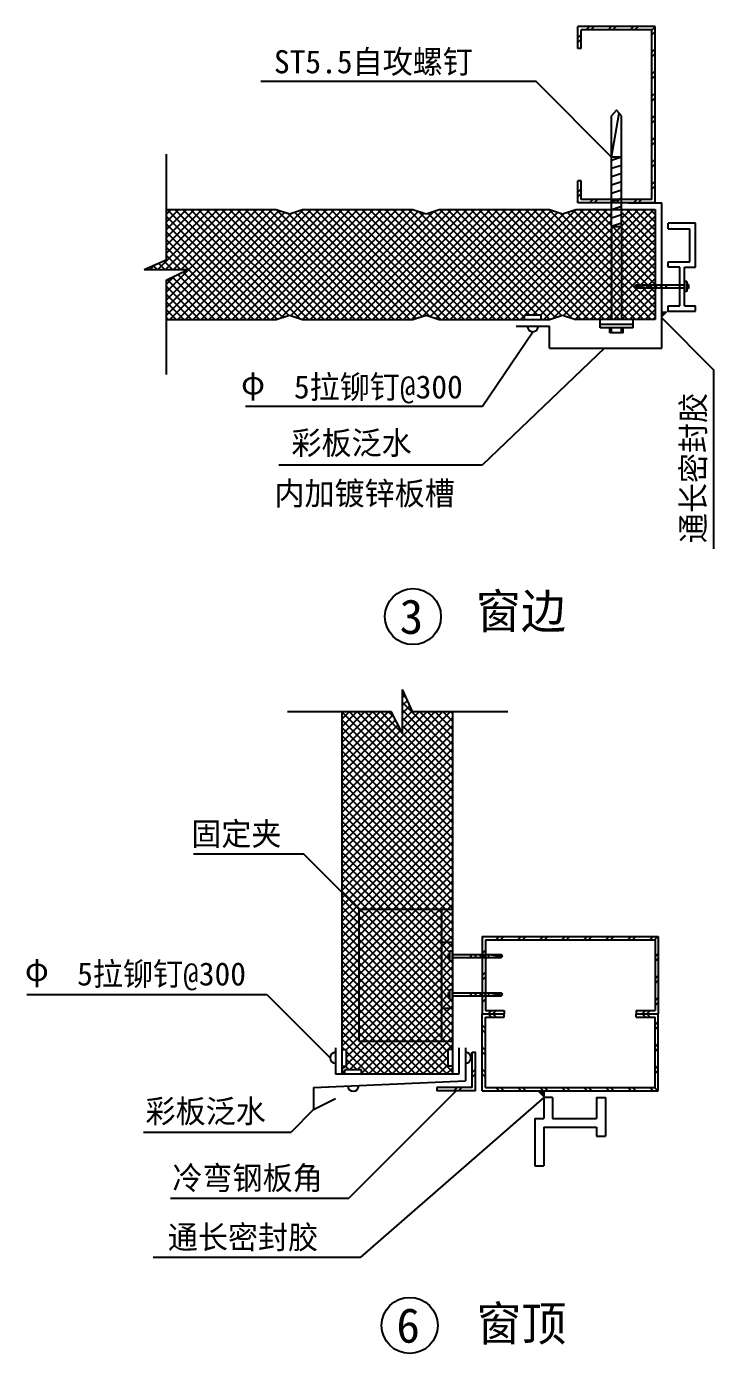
# Model space of a CAD drawing. Header units: metres. Extents: x 1290 to 20243, y 915 to 25782.
# Drawn here: x 14006 to 20243, y 13737 to 25782 of the extents above; entities that cross this region are included whole.
import ezdxf

# ---------------------------------------------------------------- set-up
doc = ezdxf.new("R2010")
doc.units = ezdxf.units.M
for name, color, linetype in [('1', 2, 'Continuous'), ('2', 3, 'Continuous'), ('3', 4, 'Continuous'), ('4', 5, 'Continuous'), ('5', 6, 'Continuous')]:
    doc.layers.add(name, color=color, linetype=linetype)

msp = doc.modelspace()

# ---------------------------------------------------------------- linework, layer by layer
for p, q in [((19317.67, 23967.41), (19317.67, 23122.41)), ((19407.67, 23967.41), (19407.67, 23122.41)), ((17021.98, 17771.05), (17871.98, 17771.05)), ((17021.98, 17771.05), (17021.98, 16571.05)), ((17771.98, 17771.05), (17771.98, 16571.05)), ((17771.98, 17471.05), (17871.98, 17471.05)), ((17771.98, 16871.05), (17871.98, 16871.05)), ((17021.98, 16571.05), (17871.98, 16571.05))]:
    msp.add_line(p, q)
at = {"layer": '1'}
for p, q in [((15272.67, 24122.41), (16272.67, 24122.41)), ((16272.67, 24122.41), (16392.67, 24082.41)), ((16392.67, 24082.41), (16512.67, 24122.41)), ((16512.67, 24122.41), (17512.67, 24122.41)), ((17512.67, 24122.41), (17632.67, 24082.41)), ((17632.67, 24082.41), (17752.67, 24122.41)), ((17752.67, 24122.41), (18752.67, 24122.41)), ((18752.67, 24122.41), (18872.67, 24082.41)), ((18872.67, 24082.41), (18992.67, 24122.41)), ((18992.67, 24122.41), (19712.67, 24122.41)), ((19472.67, 24182.41), (19772.67, 24182.41)), ((19772.67, 22862.41), (19772.67, 24182.41)), ((16272.67, 23122.41), (16392.67, 23162.41)), ((16392.67, 23162.41), (16512.67, 23122.41)), ((17512.67, 23122.41), (17632.67, 23162.41)), ((17632.67, 23162.41), (17752.67, 23122.41)), ((18752.67, 23122.41), (18872.67, 23162.41)), ((18872.67, 23162.41), (18992.67, 23122.41)), ((15272.67, 23122.41), (16272.67, 23122.41)), ((16512.67, 23122.41), (17512.67, 23122.41)), ((17752.67, 23122.41), (18752.67, 23122.41)), ((18452.67, 23062.41), (18752.67, 23062.41)), ((18752.67, 22862.41), (18752.67, 23062.41)), ((19712.67, 23122.41), (18992.67, 23122.41)), ((18752.67, 22862.41), (19772.67, 22862.41)), ((16871.98, 16271.05), (16871.98, 19561.05)), ((17871.98, 19561.05), (17871.98, 16271.05)), ((16811.98, 16511.05), (16811.98, 16271.05)), ((17931.98, 16511.05), (17931.98, 16271.05)), ((17991.98, 16511.05), (17991.98, 16211.05)), ((17931.98, 16271.05), (16811.98, 16271.05)), ((16611.98, 16151.05), (17991.98, 16211.05)), ((16611.98, 16151.05), (16611.98, 15951.05)), ((16611.98, 15951.05), (16811.98, 16051.05))]:
    msp.add_line(p, q, dxfattribs=at)
for centre in [(17514.09, 20426.13), (17484.4, 13991.84)]:
    msp.add_circle(centre, 254.65, dxfattribs=at)
at = {"layer": '2'}
for p, q in [((18631.56, 25282.41), (16131.56, 25282.41)), ((19317.67, 24596.3), (18631.56, 25282.41)), ((19362.67, 25022.41), (19317.67, 24972.41)), ((19317.67, 24596.3), (19385.17, 24997.41)), ((19317.67, 23967.41), (19317.67, 24972.41)), ((19407.67, 24972.41), (19362.67, 25022.41)), ((19407.67, 23967.41), (19407.67, 24972.41)), ((15272.67, 24622.41), (15272.67, 23665.85)), ((19407.67, 24597.41), (19317.67, 24567.41)), ((19407.67, 24596.3), (19317.67, 24596.3)), ((19407.67, 24522.41), (19317.67, 24492.41)), ((19407.67, 24447.41), (19317.67, 24417.41)), ((19407.67, 24372.41), (19317.67, 24342.41)), ((19407.67, 24297.41), (19317.67, 24267.41)), ((19407.67, 24222.41), (19317.67, 24192.41)), ((19407.67, 24147.41), (19317.67, 24117.41)), ((19407.67, 24072.41), (19317.67, 24042.41)), ((19407.67, 23997.41), (19317.67, 23967.41)), ((19317.67, 23967.41), (19407.67, 23967.41)), ((15072.67, 23578.09), (15272.67, 23665.85)), ((15072.67, 23578.09), (15472.67, 23578.09)), ((15272.67, 23480.02), (15472.67, 23578.09)), ((15272.67, 23480.02), (15272.67, 22622.41)), ((15272.67, 23480.02), (15272.67, 22622.41)), ((18527.67, 23122.41), (18527.67, 23162.41)), ((18677.67, 23162.41), (18527.67, 23162.41)), ((18677.67, 23122.41), (18677.67, 23162.41)), ((19772.67, 23137.41), (20242.67, 22667.41)), ((18146.85, 22335.03), (18602.67, 23012.41)), ((19212.67, 23047.41), (19212.67, 23122.41)), ((19512.67, 23122.41), (19212.67, 23122.41)), ((19512.67, 23077.41), (19212.67, 23077.41)), ((19512.67, 23047.41), (19212.67, 23047.41)), ((19302.67, 23002.41), (19302.67, 23047.41)), ((19317.67, 23002.41), (19317.67, 23047.41)), ((19407.67, 23002.41), (19407.67, 23047.41)), ((19422.67, 23002.41), (19422.67, 23047.41)), ((19512.67, 23047.41), (19512.67, 23122.41)), ((19422.67, 23002.41), (19302.67, 23002.41)), ((19252.67, 22862.41), (18146.85, 21803.51)), ((20242.67, 22667.41), (20242.67, 21041.83)), ((15994.55, 22335.03), (18146.85, 22335.03)), ((16297.26, 21803.51), (18146.85, 21803.51)), ((17510.12, 19563.89), (17419.14, 19763.89)), ((17419.14, 19363.89), (17419.14, 19763.89)), ((16374.81, 19563.89), (17317.07, 19563.89)), ((17419.14, 19363.89), (17317.07, 19563.89)), ((17510.12, 19563.89), (18374.81, 19563.89)), ((17510.12, 19563.89), (18374.81, 19563.89)), ((16521.98, 18271.05), (15521.98, 18271.05)), ((17021.98, 17771.05), (16521.98, 18271.05)), ((14007.47, 16996.05), (16186.98, 16996.05)), ((16186.98, 16996.05), (16761.98, 16421.05)), ((16871.98, 16496.05), (16911.98, 16496.05)), ((16911.98, 16346.05), (16911.98, 16496.05)), ((17831.98, 16496.05), (17831.98, 16346.05)), ((17871.98, 16496.05), (17831.98, 16496.05)), ((16871.98, 16346.05), (16911.98, 16346.05)), ((16896.98, 16271.05), (16896.98, 16311.05)), ((17046.98, 16311.05), (16896.98, 16311.05)), ((17046.98, 16271.05), (17046.98, 16311.05)), ((17871.98, 16346.05), (17831.98, 16346.05)), ((17906.98, 16121.05), (16931.98, 15146.05)), ((18701.98, 16061.05), (17033.82, 14608.47)), ((16611.98, 15951.05), (16406.98, 15746.05)), ((15068.22, 15746.05), (16406.98, 15746.05)), ((15311.91, 15146.05), (16931.98, 15146.05)), ((17033.82, 14608.47), (15156.21, 14608.47))]:
    msp.add_line(p, q, dxfattribs=at)
for centre, start, end in [((18602.67, 23062.41), 180, 0), ((16811.98, 16421.05), 90, 270), ((17991.98, 16421.05), 270, 90), ((16971.98, 16166.7), 180, 0)]:
    msp.add_arc(centre, 50, start, end, dxfattribs=at)
for points in [[(19772.67, 23137.41), (19772.67, 23197.41), (19832.67, 23197.41)], [(18701.98, 16061.05), (18701.98, 16121.05), (18641.98, 16121.05)]]:
    msp.add_solid(points, dxfattribs=at)
at = {"layer": '5'}
for p, q in [((19012.67, 25582.41), (19012.67, 25782.41)), ((19712.67, 25782.41), (19012.67, 25782.41)), ((19116.19, 25782.41), (19086.19, 25752.41)), ((19158.61, 25782.41), (19128.61, 25752.41)), ((19316.19, 25782.41), (19286.19, 25752.41)), ((19358.61, 25782.41), (19328.61, 25752.41)), ((19516.19, 25782.41), (19486.19, 25752.41)), ((19558.61, 25782.41), (19528.61, 25752.41)), ((19712.67, 25778.9), (19682.67, 25748.9)), ((19712.67, 24182.41), (19712.67, 25782.41)), ((19042.67, 25708.9), (19012.67, 25678.9)), ((19042.67, 25666.48), (19012.67, 25636.48)), ((19042.67, 25582.41), (19042.67, 25752.41)), ((19682.67, 25752.41), (19042.67, 25752.41)), ((19682.67, 24212.41), (19682.67, 25752.41)), ((19712.67, 25736.48), (19682.67, 25706.48)), ((19042.67, 25582.41), (19012.67, 25582.41)), ((19712.67, 25578.9), (19682.67, 25548.9)), ((19712.67, 25536.48), (19682.67, 25506.48)), ((19712.67, 25378.9), (19682.67, 25348.9)), ((19712.67, 25336.48), (19682.67, 25306.48)), ((19712.67, 25178.9), (19682.67, 25148.9)), ((19712.67, 25136.48), (19682.67, 25106.48)), ((19712.67, 24978.9), (19682.67, 24948.9)), ((19712.67, 24936.48), (19682.67, 24906.48)), ((19712.67, 24778.9), (19682.67, 24748.9)), ((19712.67, 24736.48), (19682.67, 24706.48)), ((19712.67, 24578.9), (19682.67, 24548.9)), ((19712.67, 24536.48), (19682.67, 24506.48)), ((19042.67, 24382.41), (19012.67, 24382.41)), ((19012.67, 24182.41), (19012.67, 24382.41)), ((19042.67, 24212.41), (19042.67, 24382.41)), ((19712.67, 24378.9), (19682.67, 24348.9)), ((19712.67, 24336.48), (19682.67, 24306.48)), ((19042.67, 24308.9), (19012.67, 24278.9)), ((19042.67, 24266.48), (19012.67, 24236.48)), ((19682.67, 24212.41), (19042.67, 24212.41)), ((19146.19, 24212.41), (19116.19, 24182.41)), ((19188.61, 24212.41), (19158.61, 24182.41)), ((19346.19, 24212.41), (19316.19, 24182.41)), ((19388.61, 24212.41), (19358.61, 24182.41)), ((19546.19, 24212.41), (19516.19, 24182.41)), ((19588.61, 24212.41), (19558.61, 24182.41)), ((15236.97, 23617.13), (15742.26, 24122.41)), ((15268.65, 23578.09), (15812.97, 24122.41)), ((15272.67, 24077.09), (15318, 24122.41)), ((15272.67, 24006.38), (15388.71, 24122.41)), ((15272.67, 23935.67), (15459.42, 24122.41)), ((15272.67, 23864.96), (15530.13, 24122.41)), ((15272.67, 23794.25), (15600.84, 24122.41)), ((15272.67, 23723.54), (15671.55, 24122.41)), ((15272.67, 23369.98), (16025.11, 24122.41)), ((15272.67, 23299.27), (16095.82, 24122.41)), ((15272.67, 23228.56), (16166.53, 24122.41)), ((15272.67, 23157.85), (16237.24, 24122.41)), ((16280.08, 23124.88), (15282.55, 24122.41)), ((15307.95, 23122.41), (16299.13, 24113.6)), ((15339.36, 23578.09), (15883.68, 24122.41)), ((16333.11, 23142.56), (15353.26, 24122.41)), ((15378.66, 23122.41), (16352.16, 24095.92)), ((15410.07, 23578.09), (15954.4, 24122.41)), ((16386.15, 23160.24), (15423.97, 24122.41)), ((15449.37, 23122.41), (16417.72, 24090.76)), ((16485.68, 23131.41), (15494.68, 24122.41)), ((15520.08, 23122.41), (16520.08, 24122.41)), ((16565.39, 23122.41), (15565.39, 24122.41)), ((15590.79, 23122.41), (16590.79, 24122.41)), ((16636.1, 23122.41), (15636.1, 24122.41)), ((15661.5, 23122.41), (16661.5, 24122.41)), ((16706.81, 23122.41), (15706.81, 24122.41)), ((15732.21, 23122.41), (16732.21, 24122.41)), ((16777.52, 23122.41), (15777.52, 24122.41)), ((15802.92, 23122.41), (16802.92, 24122.41)), ((16848.23, 23122.41), (15848.23, 24122.41)), ((15873.63, 23122.41), (16873.63, 24122.41)), ((16918.94, 23122.41), (15918.94, 24122.41)), ((15944.34, 23122.41), (16944.34, 24122.41)), ((16989.65, 23122.41), (15989.65, 24122.41)), ((16015.06, 23122.41), (17015.06, 24122.41)), ((17060.37, 23122.41), (16060.37, 24122.41)), ((16085.77, 23122.41), (17085.77, 24122.41)), ((17131.08, 23122.41), (16131.08, 24122.41)), ((16156.48, 23122.41), (17156.48, 24122.41)), ((17201.79, 23122.41), (16201.79, 24122.41)), ((16227.19, 23122.41), (17227.19, 24122.41)), ((17272.5, 23122.41), (16272.5, 24122.41)), ((16310.51, 23135.03), (17297.9, 24122.41)), ((16404.63, 23158.43), (17368.61, 24122.41)), ((17413.92, 23122.41), (16438.61, 24097.73)), ((16457.66, 23140.75), (17439.32, 24122.41)), ((17484.63, 23122.41), (16491.64, 24115.4)), ((16510.69, 23123.08), (17510.03, 24122.41)), ((17544.67, 23133.08), (16555.34, 24122.41)), ((16580.74, 23122.41), (17563.72, 24105.4)), ((17597.71, 23150.76), (16626.05, 24122.41)), ((17668.8, 23150.37), (16696.76, 24122.41)), ((16722.16, 23122.41), (17706.91, 24107.16)), ((17767.47, 23122.41), (16767.47, 24122.41)), ((16792.87, 23122.41), (17792.87, 24122.41)), ((17838.18, 23122.41), (16838.18, 24122.41)), ((16863.58, 23122.41), (17863.58, 24122.41)), ((17908.89, 23122.41), (16908.89, 24122.41)), ((16934.29, 23122.41), (17934.29, 24122.41)), ((17979.6, 23122.41), (16979.6, 24122.41)), ((17005, 23122.41), (18005, 24122.41)), ((18050.31, 23122.41), (17050.31, 24122.41)), ((17075.72, 23122.41), (18075.72, 24122.41)), ((18121.03, 23122.41), (17121.03, 24122.41)), ((17146.43, 23122.41), (18146.43, 24122.41)), ((18191.74, 23122.41), (17191.74, 24122.41)), ((17217.14, 23122.41), (18217.14, 24122.41)), ((18262.45, 23122.41), (17262.45, 24122.41)), ((17287.85, 23122.41), (18287.85, 24122.41)), ((18333.16, 23122.41), (17333.16, 24122.41)), ((17358.56, 23122.41), (18358.56, 24122.41)), ((18403.87, 23122.41), (17403.87, 24122.41)), ((17429.27, 23122.41), (18429.27, 24122.41)), ((18474.58, 23122.41), (17474.58, 24122.41)), ((17499.98, 23122.41), (18499.98, 24122.41)), ((18527.67, 23140.03), (17561.6, 24106.11)), ((17599.7, 23151.42), (18570.69, 24122.41)), ((17669.22, 23150.23), (18641.4, 24122.41)), ((18646.71, 23162.41), (17703.2, 24105.92)), ((17722.25, 23132.56), (18712.11, 24122.41)), ((18756.23, 23123.6), (17757.42, 24122.41)), ((17782.82, 23122.41), (18775.29, 24114.88)), ((18809.27, 23141.28), (17828.13, 24122.41)), ((17853.53, 23122.41), (18828.32, 24097.2)), ((18862.3, 23158.96), (17898.84, 24122.41)), ((18957.99, 23133.97), (17969.55, 24122.41)), ((17994.95, 23122.41), (18994.95, 24122.41)), ((19040.26, 23122.41), (18040.26, 24122.41)), ((18065.67, 23122.41), (19065.67, 24122.41)), ((19110.97, 23122.41), (18110.97, 24122.41)), ((18136.38, 23122.41), (19136.38, 24122.41)), ((19181.69, 23122.41), (18181.69, 24122.41)), ((18207.09, 23122.41), (19207.09, 24122.41)), ((19252.4, 23122.41), (18252.4, 24122.41)), ((18277.8, 23122.41), (19277.8, 24122.41)), ((19317.67, 23127.85), (18323.11, 24122.41)), ((18348.51, 23122.41), (19317.67, 24091.58)), ((19317.67, 23198.56), (18393.82, 24122.41)), ((19317.67, 23269.27), (18464.53, 24122.41)), ((19317.67, 23339.98), (18535.24, 24122.41)), ((19317.67, 23410.69), (18605.95, 24122.41)), ((19317.67, 23481.4), (18676.66, 24122.41)), ((19317.67, 23552.11), (18747.37, 24122.41)), ((19317.67, 23693.53), (18914.76, 24096.44)), ((19317.67, 23764.24), (18967.8, 24114.12)), ((19712.67, 24182.41), (19012.67, 24182.41)), ((19317.67, 23834.95), (19030.21, 24122.41)), ((19317.67, 23905.66), (19100.92, 24122.41)), ((19317.67, 23976.38), (19171.64, 24122.41)), ((19317.67, 24047.09), (19242.35, 24122.41)), ((19317.67, 24117.8), (19313.06, 24122.41)), ((19407.67, 24110.87), (19419.22, 24122.41)), ((19407.67, 24040.16), (19489.93, 24122.41)), ((19407.67, 23969.45), (19560.64, 24122.41)), ((19407.67, 23898.74), (19631.35, 24122.41)), ((19407.67, 23828.03), (19702.06, 24122.41)), ((19712.67, 23793.51), (19407.67, 24098.51)), ((19712.67, 23864.22), (19454.48, 24122.41)), ((19712.67, 23934.93), (19525.19, 24122.41)), ((19712.67, 24005.64), (19595.9, 24122.41)), ((19712.67, 24076.35), (19666.61, 24122.41)), ((19712.67, 24122.41), (19712.67, 23122.41)), ((16211.84, 23122.41), (15272.67, 24061.58)), ((16141.13, 23122.41), (15272.67, 23990.87)), ((17343.21, 23122.41), (16378.47, 24087.15)), ((16651.45, 23122.41), (17616.76, 24087.72)), ((18576, 23162.41), (17650.17, 24088.25)), ((17924.24, 23122.41), (18890.03, 24088.2)), ((18419.22, 23122.41), (19317.67, 24020.87)), ((19317.67, 23622.82), (18850.79, 24089.71)), ((19407.67, 23757.32), (19712.67, 24062.32)), ((19712.67, 23722.8), (19407.67, 24027.8)), ((19407.67, 23686.61), (19712.67, 23991.61)), ((19832.67, 23947.41), (19832.67, 23997.41)), ((20079.55, 23997.41), (19832.67, 23997.41)), ((20079.55, 23597.41), (20079.55, 23997.41)), ((16070.42, 23122.41), (15272.67, 23920.16)), ((18529.93, 23162.41), (19317.67, 23950.16)), ((18600.64, 23162.41), (19317.67, 23879.45)), ((19317.67, 23950.16), (19334.93, 23967.41)), ((19317.67, 23879.45), (19405.64, 23967.41)), ((19407.67, 23815.66), (19317.67, 23905.66)), ((19317.67, 23808.74), (19407.67, 23898.74)), ((19407.67, 23886.38), (19326.64, 23967.41)), ((19407.67, 23957.09), (19397.35, 23967.41)), ((19712.67, 23652.09), (19407.67, 23957.09)), ((19407.67, 23615.9), (19712.67, 23920.9)), ((19712.67, 23581.38), (19407.67, 23886.38)), ((19407.67, 23545.18), (19712.67, 23850.18)), ((19832.67, 23947.41), (20029.55, 23947.41)), ((20029.55, 23647.41), (20029.55, 23947.41)), ((15999.71, 23122.41), (15272.67, 23849.45)), ((15928.99, 23122.41), (15272.67, 23778.73)), ((18671.35, 23162.41), (19317.67, 23808.74)), ((18702.06, 23122.41), (19317.67, 23738.03)), ((19407.67, 23744.95), (19317.67, 23834.95)), ((19317.67, 23738.03), (19407.67, 23828.03)), ((19407.67, 23674.24), (19317.67, 23764.24)), ((19317.67, 23667.32), (19407.67, 23757.32)), ((19712.67, 23510.66), (19407.67, 23815.66)), ((19407.67, 23474.47), (19712.67, 23779.47)), ((19712.67, 23439.95), (19407.67, 23744.95)), ((15127.23, 23578.09), (15169.42, 23620.29)), ((15190.48, 23578.09), (15155.47, 23613.09)), ((15197.94, 23578.09), (15239.69, 23619.84)), ((15261.19, 23578.09), (15203.7, 23635.58)), ((15331.9, 23578.09), (15253.12, 23656.87)), ((15402.61, 23578.09), (15272.67, 23708.02)), ((18782.82, 23132.46), (19317.67, 23667.32)), ((19407.67, 23603.53), (19317.67, 23693.53)), ((19317.67, 23596.61), (19407.67, 23686.61)), ((19407.67, 23532.82), (19317.67, 23622.82)), ((19317.67, 23525.9), (19407.67, 23615.9)), ((19407.67, 23403.76), (19712.67, 23708.76)), ((19712.67, 23369.24), (19407.67, 23674.24)), ((19407.67, 23333.05), (19712.67, 23638.05)), ((19832.67, 23647.41), (20029.55, 23647.41)), ((19832.67, 23597.41), (19832.67, 23647.41)), ((15119.77, 23578.09), (15105.25, 23592.61)), ((15272.67, 23440.69), (15348.79, 23516.81)), ((15716.86, 23122.41), (15331.87, 23507.41)), ((15787.57, 23122.41), (15379.05, 23530.93)), ((15858.28, 23122.41), (15426.21, 23554.49)), ((18880.78, 23159.71), (19317.67, 23596.61)), ((18933.81, 23142.03), (19317.67, 23525.9)), ((19407.67, 23462.11), (19317.67, 23552.11)), ((19317.67, 23455.18), (19407.67, 23545.18)), ((19712.67, 23298.53), (19407.67, 23603.53)), ((19407.67, 23262.34), (19712.67, 23567.34)), ((19712.67, 23227.82), (19407.67, 23532.82)), ((19407.67, 23191.63), (19712.67, 23496.63)), ((19935.8, 23597.41), (19832.67, 23597.41)), ((19935.8, 23247.41), (19935.8, 23597.41)), ((19979.55, 23247.41), (19979.55, 23597.41)), ((19979.55, 23597.41), (20079.55, 23597.41)), ((15575.44, 23122.41), (15272.67, 23425.18)), ((15646.15, 23122.41), (15285.31, 23483.25)), ((18986.85, 23124.36), (19317.67, 23455.18)), ((19055.61, 23122.41), (19317.67, 23384.47)), ((19407.67, 23391.4), (19317.67, 23481.4)), ((19317.67, 23384.47), (19407.67, 23474.47)), ((19407.67, 23320.69), (19317.67, 23410.69)), ((19317.67, 23313.76), (19407.67, 23403.76)), ((19712.67, 23157.11), (19407.67, 23462.11)), ((19676.66, 23122.41), (19407.67, 23391.4)), ((19409.17, 23122.41), (19712.67, 23425.92)), ((19537.05, 23435.91), (19522.05, 23422.41)), ((19522.05, 23422.41), (19537.05, 23408.91)), ((19649.88, 23408.91), (19529.55, 23429.16)), ((19979.55, 23435.91), (19537.05, 23435.91)), ((19979.55, 23408.91), (19537.05, 23408.91)), ((19649.88, 23435.91), (19649.88, 23408.91)), ((19672.05, 23435.91), (19681.05, 23408.91)), ((19717.05, 23435.91), (19726.05, 23408.91)), ((19762.05, 23435.91), (19771.05, 23408.91)), ((19807.05, 23435.91), (19816.05, 23408.91)), ((19979.55, 23467.41), (19979.55, 23377.41)), ((20002.05, 23467.41), (19979.55, 23467.41)), ((20002.05, 23377.41), (19979.55, 23377.41)), ((20002.05, 23467.41), (20002.05, 23377.41)), ((20015.55, 23440.41), (20002.05, 23440.41)), ((20015.55, 23404.41), (20002.05, 23404.41)), ((20015.55, 23440.41), (20015.55, 23404.41)), ((15504.73, 23122.41), (15272.67, 23354.47)), ((15434.02, 23122.41), (15272.67, 23283.76)), ((19126.33, 23122.41), (19317.67, 23313.76)), ((19407.67, 23249.98), (19317.67, 23339.98)), ((19317.67, 23243.05), (19407.67, 23333.05)), ((19407.67, 23179.27), (19317.67, 23269.27)), ((19317.67, 23172.34), (19407.67, 23262.34)), ((19605.95, 23122.41), (19407.67, 23320.69)), ((19535.24, 23122.41), (19407.67, 23249.98)), ((19479.88, 23122.41), (19712.67, 23355.21)), ((19550.59, 23122.41), (19712.67, 23284.5)), ((19832.67, 23247.41), (19935.8, 23247.41)), ((19832.67, 23197.41), (19832.67, 23247.41)), ((19979.55, 23247.41), (20079.55, 23247.41)), ((20079.55, 23197.41), (20079.55, 23247.41)), ((15363.31, 23122.41), (15272.67, 23213.05)), ((15292.6, 23122.41), (15272.67, 23142.34)), ((18489.93, 23122.41), (18527.67, 23160.16)), ((18686.71, 23122.41), (18677.67, 23131.45)), ((19197.04, 23122.41), (19317.67, 23243.05)), ((19267.75, 23122.41), (19317.67, 23172.34)), ((19393.82, 23122.41), (19317.67, 23198.56)), ((19323.11, 23122.41), (19317.67, 23127.85)), ((19338.46, 23122.41), (19407.67, 23191.63)), ((19464.53, 23122.41), (19407.67, 23179.27)), ((19621.3, 23122.41), (19712.67, 23213.79)), ((19692.01, 23122.41), (19712.67, 23143.08)), ((19832.67, 23197.41), (20079.55, 23197.41)), ((17419.14, 19762.85), (17419.35, 19763.06)), ((17457.22, 19679.03), (17419.14, 19717.11)), ((17419.14, 19692.14), (17441.4, 19714.4)), ((17419.14, 19621.43), (17463.34, 19665.63)), ((17458.3, 19607.23), (17419.14, 19646.4)), ((16871.98, 19498.53), (16937.33, 19563.89)), ((16871.98, 19427.82), (17008.04, 19563.89)), ((16871.98, 19357.11), (17078.75, 19563.89)), ((16871.98, 19286.4), (17149.46, 19563.89)), ((16871.98, 19215.69), (17220.18, 19563.89)), ((16871.98, 19144.98), (17290.89, 19563.89)), ((16871.98, 18791.43), (17644.44, 19563.89)), ((16871.98, 18720.71), (17715.15, 19563.89)), ((16871.98, 18650), (17785.86, 19563.89)), ((16871.98, 18579.29), (17856.57, 19563.89)), ((17871.98, 18557.16), (16871.98, 19557.16)), ((16871.98, 19074.27), (17330.23, 19532.52)), ((17871.98, 18627.87), (16935.96, 19563.89)), ((17871.98, 18698.58), (17006.67, 19563.89)), ((17871.98, 18769.3), (17077.38, 19563.89)), ((17871.98, 18840.01), (17148.09, 19563.89)), ((17871.98, 18910.72), (17218.81, 19563.89)), ((17342.64, 19510.76), (17289.52, 19563.89)), ((17419.14, 19550.72), (17485.61, 19617.19)), ((17871.98, 19122.85), (17419.14, 19575.69)), ((17419.14, 19480.01), (17507.8, 19568.67)), ((17419.14, 19409.3), (17573.73, 19563.89)), ((17871.98, 19193.56), (17457.35, 19608.18)), ((17871.98, 19264.27), (17572.36, 19563.89)), ((17871.98, 19334.98), (17643.07, 19563.89)), ((17871.98, 19405.69), (17713.78, 19563.89)), ((17871.98, 19476.4), (17784.49, 19563.89)), ((17871.98, 19547.11), (17855.2, 19563.89)), ((16871.98, 18508.58), (17871.98, 19508.58)), ((17871.98, 18486.45), (16871.98, 19486.45)), ((16871.98, 19003.56), (17354.08, 19485.66)), ((16871.98, 18932.85), (17378.4, 19439.28)), ((16871.98, 18437.87), (17871.98, 19437.87)), ((17871.98, 18415.74), (16871.98, 19415.74)), ((17871.98, 19052.14), (17419.14, 19504.98)), ((17871.98, 18981.43), (17419.14, 19434.26)), ((16871.98, 18862.14), (17402.26, 19392.42)), ((16871.98, 18367.16), (17871.98, 19367.16)), ((17871.98, 18345.03), (16871.98, 19345.03)), ((16871.98, 18296.45), (17871.98, 19296.45)), ((17871.98, 18274.32), (16871.98, 19274.32)), ((16871.98, 18225.74), (17871.98, 19225.74)), ((17871.98, 18203.61), (16871.98, 19203.61)), ((16871.98, 18155.03), (17871.98, 19155.03)), ((17871.98, 18132.9), (16871.98, 19132.9)), ((16871.98, 18084.32), (17871.98, 19084.32)), ((17871.98, 18062.19), (16871.98, 19062.19)), ((16871.98, 18013.61), (17871.98, 19013.61)), ((17871.98, 17991.48), (16871.98, 18991.48)), ((16871.98, 17942.9), (17871.98, 18942.9)), ((17871.98, 17920.77), (16871.98, 18920.77)), ((17871.98, 17850.06), (16871.98, 18850.06)), ((16896.41, 17896.62), (17871.98, 18872.19)), ((16931.76, 17861.26), (17871.98, 18801.48)), ((17871.98, 17779.35), (16871.98, 18779.35)), ((17809.56, 17771.05), (16871.98, 18708.64)), ((16967.12, 17825.91), (17871.98, 18730.77)), ((17738.85, 17771.05), (16871.98, 18637.92)), ((17668.14, 17771.05), (16871.98, 18567.21)), ((17002.47, 17790.55), (17871.98, 18660.05)), ((17053.68, 17771.05), (17871.98, 18589.34)), ((17597.43, 17771.05), (16871.98, 18496.5)), ((17124.39, 17771.05), (17871.98, 18518.63)), ((17195.1, 17771.05), (17871.98, 18447.92)), ((17526.72, 17771.05), (16871.98, 18425.79)), ((17456.01, 17771.05), (16871.98, 18355.08)), ((17265.82, 17771.05), (17871.98, 18377.21)), ((17385.3, 17771.05), (16871.98, 18284.37)), ((17314.59, 17771.05), (16871.98, 18213.66)), ((17336.53, 17771.05), (17871.98, 18306.5)), ((17407.24, 17771.05), (17871.98, 18235.79)), ((17243.88, 17771.05), (16871.98, 18142.95)), ((17173.17, 17771.05), (16871.98, 18072.24)), ((17477.95, 17771.05), (17871.98, 18165.08)), ((17548.66, 17771.05), (17871.98, 18094.37)), ((17102.45, 17771.05), (16871.98, 18001.53)), ((17619.37, 17771.05), (17871.98, 18023.66)), ((17690.08, 17771.05), (17871.98, 17952.95)), ((17031.74, 17771.05), (16871.98, 17930.82)), ((16871.98, 17872.19), (16896.41, 17896.62)), ((16871.98, 17801.48), (16931.76, 17861.26)), ((17021.98, 17710.11), (16871.98, 17860.11)), ((17760.79, 17771.05), (17871.98, 17882.24)), ((16871.98, 17730.77), (16967.12, 17825.91)), ((16871.98, 17660.05), (17002.47, 17790.55)), ((17021.98, 17639.4), (16871.98, 17789.4)), ((16871.98, 17589.34), (17021.98, 17739.34)), ((17021.98, 17568.69), (16871.98, 17718.69)), ((17021.98, 17739.34), (17053.68, 17771.05)), ((17021.98, 17668.63), (17124.39, 17771.05)), ((17021.98, 17597.92), (17195.1, 17771.05)), ((17021.98, 17527.21), (17265.82, 17771.05)), ((17021.98, 17456.5), (17336.53, 17771.05)), ((17021.98, 17385.79), (17407.24, 17771.05)), ((17021.98, 17315.08), (17477.95, 17771.05)), ((17021.98, 17244.37), (17548.66, 17771.05)), ((17021.98, 17173.66), (17619.37, 17771.05)), ((17021.98, 17102.95), (17690.08, 17771.05)), ((17021.98, 17032.24), (17760.79, 17771.05)), ((17021.98, 16961.53), (17771.98, 17711.53)), ((17771.98, 16960.11), (17021.98, 17710.11)), ((17771.98, 17030.82), (17031.74, 17771.05)), ((17771.98, 17101.53), (17102.45, 17771.05)), ((17771.98, 17172.24), (17173.17, 17771.05)), ((17771.98, 17242.95), (17243.88, 17771.05)), ((17771.98, 17313.66), (17314.59, 17771.05)), ((17771.98, 17384.37), (17385.3, 17771.05)), ((17771.98, 17455.08), (17456.01, 17771.05)), ((17771.98, 17525.79), (17526.72, 17771.05)), ((17771.98, 17596.5), (17597.43, 17771.05)), ((17771.98, 17667.21), (17668.14, 17771.05)), ((17771.98, 17737.92), (17738.85, 17771.05)), ((17771.98, 17711.53), (17831.5, 17771.05)), ((17771.98, 17640.82), (17871.98, 17740.82)), ((17871.98, 17637.92), (17771.98, 17737.92)), ((17871.98, 17708.64), (17809.56, 17771.05)), ((17831.5, 17771.05), (17871.98, 17811.53)), ((16871.98, 17518.63), (17021.98, 17668.63)), ((17021.98, 17497.98), (16871.98, 17647.98)), ((16871.98, 17447.92), (17021.98, 17597.92)), ((17021.98, 16890.82), (17771.98, 17640.82)), ((17771.98, 16889.4), (17021.98, 17639.4)), ((17771.98, 17570.11), (17871.98, 17670.11)), ((17871.98, 17567.21), (17771.98, 17667.21)), ((17771.98, 17499.39), (17871.98, 17599.39)), ((17871.98, 17496.5), (17771.98, 17596.5)), ((17021.98, 17427.26), (16871.98, 17577.26)), ((16871.98, 17377.21), (17021.98, 17527.21)), ((17021.98, 17356.55), (16871.98, 17506.55)), ((17021.98, 16820.11), (17771.98, 17570.11)), ((17771.98, 16818.69), (17021.98, 17568.69)), ((17021.98, 16749.39), (17771.98, 17499.39)), ((17771.98, 16747.98), (17021.98, 17497.98)), ((17826.72, 17471.05), (17771.98, 17525.79)), ((17771.98, 17428.68), (17814.34, 17471.05)), ((17814.34, 17471.05), (17871.98, 17528.68)), ((17871.98, 17425.79), (17826.72, 17471.05)), ((18141.98, 17521.05), (18141.98, 16821.05)), ((18141.98, 17521.05), (19741.98, 17521.05)), ((18171.98, 17491.05), (18171.98, 16851.05)), ((18171.98, 17491.05), (19711.98, 17491.05)), ((18296.04, 17521.05), (18266.04, 17491.05)), ((18338.47, 17521.05), (18308.47, 17491.05)), ((18496.04, 17521.05), (18466.04, 17491.05)), ((18538.47, 17521.05), (18508.47, 17491.05)), ((18696.04, 17521.05), (18666.04, 17491.05)), ((18738.47, 17521.05), (18708.47, 17491.05)), ((18896.04, 17521.05), (18866.04, 17491.05)), ((18938.47, 17521.05), (18908.47, 17491.05)), ((19096.04, 17521.05), (19066.04, 17491.05)), ((19138.47, 17521.05), (19108.47, 17491.05)), ((19296.04, 17521.05), (19266.04, 17491.05)), ((19338.47, 17521.05), (19308.47, 17491.05)), ((19496.04, 17521.05), (19466.04, 17491.05)), ((19538.47, 17521.05), (19508.47, 17491.05)), ((19696.04, 17521.05), (19666.04, 17491.05)), ((19738.47, 17521.05), (19708.47, 17491.05)), ((19711.98, 17491.05), (19711.98, 16851.05)), ((19741.98, 17521.05), (19741.98, 16821.05)), ((16871.98, 17306.5), (17021.98, 17456.5)), ((17021.98, 17285.84), (16871.98, 17435.84)), ((16871.98, 17235.79), (17021.98, 17385.79)), ((17021.98, 17215.13), (16871.98, 17365.13)), ((17021.98, 16678.68), (17771.98, 17428.68)), ((17771.98, 16677.26), (17021.98, 17427.26)), ((17021.98, 16607.97), (17771.98, 17357.97)), ((17771.98, 16606.55), (17021.98, 17356.55)), ((17771.98, 17357.97), (17871.98, 17457.97)), ((17849.48, 17377.58), (17771.98, 17455.08)), ((17849.48, 17306.87), (17771.98, 17384.37)), ((17771.98, 17287.26), (17835.98, 17351.26)), ((17835.98, 17364.05), (17849.48, 17364.05)), ((17835.98, 17328.05), (17835.98, 17364.05)), ((17848.77, 17364.05), (17849.48, 17364.76)), ((17849.48, 17391.05), (17871.98, 17391.05)), ((17849.48, 17301.05), (17849.48, 17391.05)), ((17871.98, 17301.05), (17871.98, 17391.05)), ((17871.98, 17359.55), (18314.48, 17359.55)), ((18044.48, 17332.55), (18035.48, 17359.55)), ((18089.48, 17332.55), (18080.48, 17359.55)), ((18134.48, 17332.55), (18125.48, 17359.55)), ((18171.98, 17396.99), (18141.98, 17366.99)), ((18171.98, 17354.56), (18141.98, 17324.56)), ((18179.48, 17332.55), (18170.48, 17359.55)), ((18201.64, 17359.55), (18321.98, 17339.3)), ((18201.64, 17332.55), (18201.64, 17359.55)), ((18329.48, 17346.05), (18314.48, 17359.55)), ((18314.48, 17332.55), (18329.48, 17346.05)), ((19741.98, 17366.99), (19711.98, 17336.99)), ((16871.98, 17165.08), (17021.98, 17315.08)), ((17021.98, 17144.42), (16871.98, 17294.42)), ((16871.98, 17094.37), (17021.98, 17244.37)), ((17736.77, 16571.05), (17021.98, 17285.84)), ((17055.77, 16571.05), (17771.98, 17287.26)), ((17871.98, 17213.66), (17771.98, 17313.66)), ((17771.98, 17216.55), (17856.48, 17301.05)), ((17771.98, 17145.84), (17871.98, 17245.84)), ((17871.98, 17142.95), (17771.98, 17242.95)), ((17835.98, 17328.05), (17849.48, 17328.05)), ((17849.48, 17301.05), (17871.98, 17301.05)), ((17871.98, 17284.37), (17855.3, 17301.05)), ((17871.98, 17332.55), (18314.48, 17332.55)), ((19741.98, 17324.56), (19711.98, 17294.56)), ((17021.98, 17073.71), (16871.98, 17223.71)), ((16871.98, 17023.66), (17021.98, 17173.66)), ((17021.98, 17003), (16871.98, 17153)), ((17666.06, 16571.05), (17021.98, 17215.13)), ((17595.35, 16571.05), (17021.98, 17144.42)), ((17126.48, 16571.05), (17771.98, 17216.55)), ((17197.19, 16571.05), (17771.98, 17145.84)), ((17771.98, 17075.13), (17871.98, 17175.13)), ((17871.98, 17072.24), (17771.98, 17172.24)), ((17771.98, 17004.42), (17871.98, 17104.42)), ((18171.98, 17196.99), (18141.98, 17166.99)), ((18171.98, 17154.56), (18141.98, 17124.56)), ((19741.98, 17166.99), (19711.98, 17136.99)), ((19741.98, 17124.56), (19711.98, 17094.56)), ((16871.98, 16952.95), (17021.98, 17102.95)), ((17021.98, 16932.29), (16871.98, 17082.29)), ((16871.98, 16882.24), (17021.98, 17032.24)), ((17021.98, 16861.58), (16871.98, 17011.58)), ((17524.64, 16571.05), (17021.98, 17073.71)), ((17453.93, 16571.05), (17021.98, 17003)), ((17267.9, 16571.05), (17771.98, 17075.13)), ((17338.61, 16571.05), (17771.98, 17004.42)), ((17849.48, 17024.03), (17771.98, 17101.53)), ((17849.48, 16953.32), (17771.98, 17030.82)), ((17771.98, 16933.71), (17835.98, 16997.71)), ((17835.98, 16978.05), (17835.98, 17014.05)), ((17835.98, 17014.05), (17849.48, 17014.05)), ((17849.48, 16951.05), (17849.48, 17041.05)), ((17849.48, 17041.05), (17871.98, 17041.05)), ((17871.98, 16951.05), (17871.98, 17041.05)), ((17871.98, 17009.55), (18314.48, 17009.55)), ((18044.48, 16982.55), (18035.48, 17009.55)), ((18089.48, 16982.55), (18080.48, 17009.55)), ((18134.48, 16982.55), (18125.48, 17009.55)), ((18171.98, 16996.99), (18141.98, 16966.99)), ((18179.48, 16982.55), (18170.48, 17009.55)), ((18201.64, 16982.55), (18201.64, 17009.55)), ((18201.64, 17009.55), (18321.98, 16989.3)), ((18329.48, 16996.05), (18314.48, 17009.55)), ((18314.48, 16982.55), (18329.48, 16996.05)), ((16871.98, 16811.53), (17021.98, 16961.53)), ((17021.98, 16790.87), (16871.98, 16940.87)), ((16871.98, 16740.82), (17021.98, 16890.82)), ((17021.98, 16720.16), (16871.98, 16870.16)), ((17383.22, 16571.05), (17021.98, 16932.29)), ((17409.32, 16571.05), (17771.98, 16933.71)), ((17861.03, 16871.05), (17771.98, 16960.11)), ((17790.32, 16871.05), (17771.98, 16889.4)), ((17771.98, 16863), (17780.03, 16871.05)), ((17771.98, 16792.29), (17850.74, 16871.05)), ((17780.03, 16871.05), (17860.03, 16951.05)), ((17871.98, 16789.4), (17790.32, 16871.05)), ((17835.98, 16978.05), (17849.48, 16978.05)), ((17849.48, 16951.05), (17871.98, 16951.05)), ((17850.74, 16871.05), (17871.98, 16892.29)), ((17871.98, 16930.82), (17851.74, 16951.05)), ((17871.98, 16860.11), (17861.03, 16871.05)), ((17871.98, 16982.55), (18314.48, 16982.55)), ((18171.98, 16954.56), (18141.98, 16924.56)), ((19741.98, 16966.99), (19711.98, 16936.99)), ((19741.98, 16924.56), (19711.98, 16894.56)), ((16871.98, 16670.11), (17021.98, 16820.11)), ((17021.98, 16649.45), (16871.98, 16799.45)), ((16871.98, 16599.39), (17021.98, 16749.39)), ((17312.5, 16571.05), (17021.98, 16861.58)), ((17241.79, 16571.05), (17021.98, 16790.87)), ((17480.03, 16571.05), (17771.98, 16863)), ((17550.74, 16571.05), (17771.98, 16792.29)), ((17771.98, 16721.58), (17871.98, 16821.58)), ((17871.98, 16718.69), (17771.98, 16818.69)), ((17771.98, 16650.87), (17871.98, 16750.87)), ((17871.98, 16647.98), (17771.98, 16747.98)), ((18141.98, 16121.05), (18141.98, 16821.05)), ((18141.98, 16821.05), (18341.98, 16821.05)), ((18141.98, 16821.05), (18341.98, 16821.05)), ((18171.98, 16851.05), (18341.98, 16851.05)), ((18171.98, 16151.05), (18171.98, 16791.05)), ((18171.98, 16791.05), (18341.98, 16791.05)), ((18226.04, 16851.05), (18196.04, 16821.05)), ((18226.04, 16791.05), (18196.04, 16821.05)), ((18268.47, 16851.05), (18238.47, 16821.05)), ((18268.47, 16791.05), (18238.47, 16821.05)), ((18341.98, 16851.05), (18341.98, 16821.05)), ((18341.98, 16791.05), (18341.98, 16821.05)), ((19541.98, 16851.05), (19541.98, 16821.05)), ((19541.98, 16851.05), (19711.98, 16851.05)), ((19541.98, 16791.05), (19541.98, 16821.05)), ((19541.98, 16821.05), (19741.98, 16821.05)), ((19541.98, 16821.05), (19741.98, 16821.05)), ((19541.98, 16791.05), (19711.98, 16791.05)), ((19626.04, 16851.05), (19596.04, 16821.05)), ((19626.04, 16791.05), (19596.04, 16821.05)), ((19668.47, 16851.05), (19638.47, 16821.05)), ((19668.47, 16791.05), (19638.47, 16821.05)), ((19711.98, 16151.05), (19711.98, 16791.05)), ((19741.98, 16717.54), (19711.98, 16747.54)), ((19741.98, 16121.05), (19741.98, 16821.05)), ((17021.98, 16578.74), (16871.98, 16728.74)), ((16871.98, 16528.68), (17021.98, 16678.68)), ((17258.95, 16271.05), (16871.98, 16658.03)), ((17171.08, 16571.05), (17021.98, 16720.16)), ((17100.37, 16571.05), (17021.98, 16649.45)), ((17621.45, 16571.05), (17771.98, 16721.58)), ((17692.16, 16571.05), (17771.98, 16650.87)), ((17771.98, 16580.16), (17871.98, 16680.16)), ((17871.98, 16577.26), (17771.98, 16677.26)), ((18171.98, 16687.54), (18141.98, 16717.54)), ((18171.98, 16645.11), (18141.98, 16675.11)), ((19741.98, 16675.11), (19711.98, 16705.11)), ((17188.24, 16271.05), (16871.98, 16587.31)), ((16892.53, 16496.05), (16871.98, 16516.6)), ((16910.05, 16496.05), (17021.98, 16607.97)), ((16911.98, 16427.26), (17055.77, 16571.05)), ((16911.98, 16356.55), (17126.48, 16571.05)), ((16937.19, 16311.05), (17197.19, 16571.05)), ((17007.9, 16311.05), (17267.9, 16571.05)), ((17029.66, 16571.05), (17021.98, 16578.74)), ((17329.66, 16271.05), (17029.66, 16571.05)), ((17046.98, 16279.42), (17338.61, 16571.05)), ((17400.37, 16271.05), (17100.37, 16571.05)), ((17109.32, 16271.05), (17409.32, 16571.05)), ((17471.08, 16271.05), (17171.08, 16571.05)), ((17180.03, 16271.05), (17480.03, 16571.05)), ((17541.79, 16271.05), (17241.79, 16571.05)), ((17250.74, 16271.05), (17550.74, 16571.05)), ((17612.5, 16271.05), (17312.5, 16571.05)), ((17321.45, 16271.05), (17621.45, 16571.05)), ((17683.22, 16271.05), (17383.22, 16571.05)), ((17392.16, 16271.05), (17692.16, 16571.05)), ((17753.93, 16271.05), (17453.93, 16571.05)), ((17462.87, 16271.05), (17762.87, 16571.05)), ((17824.64, 16271.05), (17524.64, 16571.05)), ((17533.58, 16271.05), (17833.58, 16571.05)), ((17871.98, 16294.42), (17595.35, 16571.05)), ((17604.29, 16271.05), (17871.98, 16538.73)), ((17831.98, 16405.13), (17666.06, 16571.05)), ((17831.98, 16475.84), (17736.77, 16571.05)), ((17762.87, 16571.05), (17771.98, 16580.16)), ((17807.48, 16571.05), (17771.98, 16606.55)), ((17871.98, 16506.55), (17807.48, 16571.05)), ((17833.58, 16571.05), (17871.98, 16609.45)), ((18171.98, 16487.54), (18141.98, 16517.54)), ((19741.98, 16517.54), (19711.98, 16547.54)), ((19741.98, 16475.11), (19711.98, 16505.11)), ((17117.53, 16271.05), (16911.98, 16476.6)), ((17006.82, 16311.05), (16911.98, 16405.89)), ((17675, 16271.05), (17831.98, 16428.02)), ((18051.98, 16151.05), (18051.98, 16471.05)), ((18051.98, 16471.05), (18081.98, 16471.05)), ((18081.98, 16121.05), (18081.98, 16471.05)), ((18081.98, 16121.05), (18081.98, 16471.05)), ((18171.98, 16445.11), (18141.98, 16475.11)), ((16871.98, 16316.55), (16901.48, 16346.05)), ((16896.98, 16279.47), (16871.98, 16304.47)), ((16936.11, 16311.05), (16901.11, 16346.05)), ((17745.71, 16271.05), (17831.98, 16357.31)), ((17816.43, 16271.05), (17871.98, 16326.6)), ((18081.98, 16317.54), (18051.98, 16287.54)), ((18081.98, 16275.11), (18051.98, 16245.11)), ((18171.98, 16287.54), (18141.98, 16317.54)), ((18171.98, 16245.11), (18141.98, 16275.11)), ((19741.98, 16317.54), (19711.98, 16347.54)), ((19741.98, 16275.11), (19711.98, 16305.11)), ((18051.98, 16151.05), (17731.98, 16151.05)), ((17731.98, 16151.05), (17731.98, 16121.05)), ((17915.49, 16151.05), (17885.49, 16121.05)), ((17957.91, 16151.05), (17927.91, 16121.05)), ((18171.98, 16151.05), (19711.98, 16151.05)), ((18296.04, 16121.05), (18266.04, 16151.05)), ((18338.47, 16121.05), (18308.47, 16151.05)), ((18496.04, 16121.05), (18466.04, 16151.05)), ((18538.47, 16121.05), (18508.47, 16151.05)), ((18696.04, 16121.05), (18666.04, 16151.05)), ((18738.47, 16121.05), (18708.47, 16151.05)), ((18896.04, 16121.05), (18866.04, 16151.05)), ((18938.47, 16121.05), (18908.47, 16151.05)), ((19096.04, 16121.05), (19066.04, 16151.05)), ((19138.47, 16121.05), (19108.47, 16151.05)), ((19296.04, 16121.05), (19266.04, 16151.05)), ((19338.47, 16121.05), (19308.47, 16151.05)), ((19496.04, 16121.05), (19466.04, 16151.05)), ((19538.47, 16121.05), (19508.47, 16151.05)), ((19696.04, 16121.05), (19666.04, 16151.05)), ((19738.47, 16121.05), (19708.47, 16151.05)), ((18081.98, 16121.05), (17731.98, 16121.05)), ((18141.98, 16121.05), (19741.98, 16121.05)), ((18701.98, 16121.05), (18701.98, 15871.05)), ((18781.98, 16061.05), (18701.98, 16061.05)), ((18781.98, 16061.05), (18781.98, 15871.05)), ((19181.98, 16061.05), (19181.98, 15871.05)), ((19181.98, 16061.05), (19261.98, 16061.05)), ((19261.98, 16061.05), (19261.98, 15711.05)), ((18621.98, 15871.05), (18621.98, 15441.05)), ((18621.98, 15871.05), (18701.98, 15871.05)), ((18701.98, 15791.05), (19181.98, 15791.05)), ((18701.98, 15791.05), (18701.98, 15441.05)), ((18781.98, 15871.05), (19181.98, 15871.05)), ((19181.98, 15791.05), (19181.98, 15711.05)), ((19181.98, 15711.05), (19261.98, 15711.05)), ((18621.98, 15441.05), (18701.98, 15441.05))]:
    msp.add_line(p, q, dxfattribs=at)

# ---------------------------------------------------------------- texts
at = {"layer": '3'}
msp.add_text('通长密封胶', height=210, rotation=90, dxfattribs=at).set_placement((20163.79, 21092.31))
at = {"layer": '4'}
for s, height, p in [('ST5.5自攻螺钉', 210, (16251.94, 25357.75)), ('   5拉铆钉@300', 210, (16005.08, 22406.18)), ('φ', 210, (15953.86, 22443.38)), ('彩板泛水', 210, (16410.82, 21898.3)), ('内加镀锌板槽', 210, (16256.01, 21439.38)), ('窗边', 314, (18086.72, 20317.91)), ('3', 314, (17393.58, 20269.13)), ('固定夹', 210, (15501.24, 18349.58)), ('φ', 210, (13990.92, 17118.52)), ('   5拉铆钉@300', 210, (14036.38, 17077.54)), ('彩板泛水', 210, (15085.99, 15830.96)), ('冷弯钢板角', 210, (15329.9, 15224.78)), ('通长密封胶', 210, (15288.57, 14687.35)), ('窗顶', 314, (18090.3, 13852.07)), ('6', 314, (17363.89, 13834.84))]:
    msp.add_text(s, height=height, dxfattribs=at).set_placement(p)

doc.saveas('drawing.dxf')
